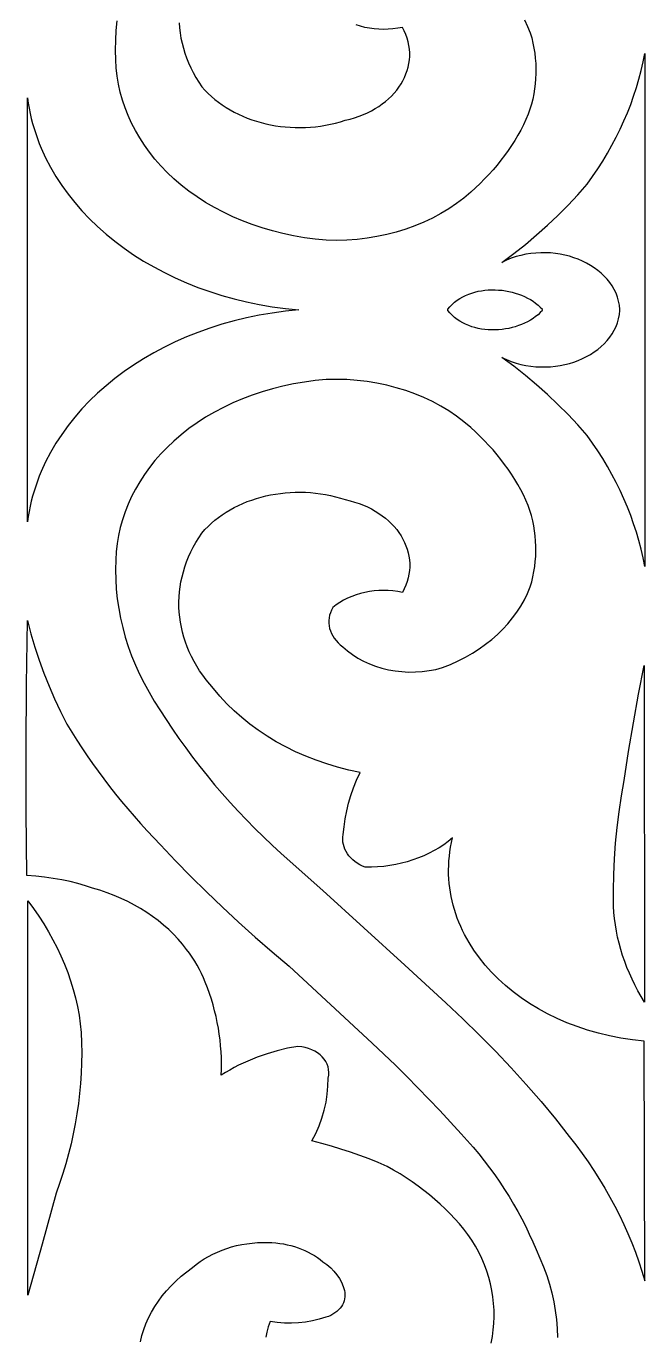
# Model space of a CAD drawing. Extents: x -204 to 222, y -183 to 183.
# Drawn here: x -204.2 to -170, y 14.2 to 86.5 of the extents above; entities that cross this region are included whole.
import ezdxf

# ---------------------------------------------------------------- set-up
doc = ezdxf.new("R2010")
doc.units = 0
doc.header["$MEASUREMENT"] = 0
doc.layers.add('LAYER_1', color=18, linetype='CONTINUOUS')

msp = doc.modelspace()

# ---------------------------------------------------------------- linework, layer by layer
at = {"layer": 'LAYER_1'}
for points in [[(-176.656, 86.891), (-176.483, 86.537), (-176.334, 86.175), (-176.256, 85.897), (-176.19, 85.618), (-176.134, 85.338), (-176.09, 85.058), (-176.058, 84.776), (-176.036, 84.494), (-176.026, 84.212), (-176.027, 83.93), (-176.04, 83.648), (-176.064, 83.366), (-176.099, 83.085), (-176.145, 82.805), (-176.202, 82.526), (-176.271, 82.248), (-176.351, 81.971), (-176.443, 81.696), (-176.574, 81.399), (-176.714, 81.106), (-176.863, 80.816), (-177.022, 80.529), (-177.19, 80.245), (-177.368, 79.965), (-177.554, 79.689), (-177.749, 79.417), (-177.953, 79.148), (-178.166, 78.884), (-178.387, 78.624), (-178.617, 78.368), (-178.855, 78.116), (-179.101, 77.869), (-179.356, 77.627), (-179.619, 77.39), (-180.003, 77.063), (-180.409, 76.755), (-180.834, 76.468), (-181.278, 76.2), (-181.739, 75.954), (-182.217, 75.729), (-182.709, 75.525), (-183.214, 75.344), (-183.732, 75.185), (-184.261, 75.048), (-184.8, 74.936), (-185.347, 74.846), (-185.902, 74.781), (-186.463, 74.741), (-187.029, 74.726), (-187.598, 74.735), (-188.207, 74.793), (-188.809, 74.873), (-189.403, 74.975), (-189.989, 75.099), (-190.566, 75.243), (-191.132, 75.409), (-191.687, 75.595), (-192.23, 75.801), (-192.76, 76.027), (-193.275, 76.273), (-193.776, 76.537), (-194.261, 76.82), (-194.729, 77.121), (-195.179, 77.44), (-195.611, 77.777), (-196.023, 78.131), (-196.389, 78.48), (-196.734, 78.84), (-197.058, 79.211), (-197.361, 79.591), (-197.642, 79.98), (-197.901, 80.377), (-198.137, 80.782), (-198.352, 81.195), (-198.543, 81.614), (-198.712, 82.04), (-198.857, 82.471), (-198.979, 82.907), (-199.077, 83.348), (-199.15, 83.792), (-199.199, 84.24), (-199.224, 84.69), (-199.236, 85.229), (-199.225, 85.767), (-199.192, 86.304), (-199.137, 86.838)], [(-195.727, 86.731), (-195.705, 86.452), (-195.67, 86.173), (-195.623, 85.894), (-195.563, 85.617), (-195.491, 85.341), (-195.407, 85.066), (-195.31, 84.793), (-195.201, 84.522), (-195.079, 84.254), (-194.944, 83.988), (-194.797, 83.724), (-194.638, 83.464), (-194.466, 83.207), (-194.301, 83.02), (-194.126, 82.841), (-193.943, 82.669), (-193.751, 82.505), (-193.552, 82.348), (-193.345, 82.199), (-193.13, 82.059), (-192.909, 81.926), (-192.681, 81.801), (-192.447, 81.684), (-192.208, 81.576), (-191.963, 81.476), (-191.714, 81.384), (-191.459, 81.301), (-191.201, 81.226), (-190.939, 81.161), (-190.674, 81.104), (-190.405, 81.055), (-190.134, 81.016), (-189.861, 80.986), (-189.586, 80.965), (-189.309, 80.953), (-189.032, 80.951), (-188.754, 80.957), (-188.475, 80.974), (-188.197, 81), (-187.919, 81.035), (-187.642, 81.081), (-187.366, 81.136), (-187.092, 81.201), (-186.819, 81.277), (-186.55, 81.362), (-186.288, 81.424), (-186.034, 81.496), (-185.789, 81.577), (-185.552, 81.669), (-185.324, 81.769), (-185.105, 81.878), (-184.896, 81.995), (-184.696, 82.121), (-184.506, 82.254), (-184.326, 82.394), (-184.156, 82.54), (-183.997, 82.693), (-183.848, 82.852), (-183.711, 83.017), (-183.584, 83.187), (-183.47, 83.361), (-183.367, 83.54), (-183.276, 83.723), (-183.197, 83.909), (-183.13, 84.099), (-183.077, 84.292), (-183.036, 84.487), (-183.009, 84.684), (-182.994, 84.882), (-182.994, 85.082), (-183.007, 85.283), (-183.035, 85.484), (-183.077, 85.686), (-183.134, 85.887), (-183.205, 86.087), (-183.292, 86.286), (-183.394, 86.484), (-183.654, 86.434), (-183.916, 86.399), (-184.178, 86.378), (-184.44, 86.371), (-184.701, 86.378), (-184.96, 86.399), (-185.216, 86.434), (-185.468, 86.481), (-185.715, 86.542), (-185.957, 86.616)], [(-178.494, 13.856), (-178.426, 14.219), (-178.376, 14.584), (-178.344, 14.949), (-178.331, 15.315), (-178.336, 15.679), (-178.358, 16.043), (-178.399, 16.406), (-178.458, 16.767), (-178.534, 17.126), (-178.629, 17.483), (-178.741, 17.837), (-178.87, 18.187), (-179.017, 18.534), (-179.182, 18.877), (-179.364, 19.215), (-179.563, 19.549), (-179.781, 19.85), (-180.009, 20.145), (-180.248, 20.435), (-180.497, 20.718), (-180.757, 20.996), (-181.027, 21.268), (-181.307, 21.533), (-181.596, 21.792), (-181.895, 22.044), (-182.203, 22.289), (-182.521, 22.527), (-182.847, 22.758), (-183.183, 22.982), (-183.526, 23.198), (-183.879, 23.407), (-184.239, 23.607), (-184.735, 23.822), (-185.237, 24.027), (-185.747, 24.22), (-186.263, 24.401), (-186.786, 24.572), (-187.314, 24.731), (-187.848, 24.879), (-188.388, 25.015), (-188.175, 25.43), (-187.991, 25.852), (-187.836, 26.28), (-187.709, 26.714), (-187.612, 27.152), (-187.543, 27.594), (-187.505, 28.039), (-187.496, 28.485), (-187.464, 28.645), (-187.454, 28.803), (-187.467, 28.958), (-187.5, 29.109), (-187.553, 29.256), (-187.625, 29.396), (-187.715, 29.529), (-187.821, 29.654), (-187.944, 29.77), (-188.081, 29.876), (-188.232, 29.971), (-188.396, 30.053), (-188.572, 30.122), (-188.758, 30.177), (-188.955, 30.216), (-189.161, 30.239), (-189.741, 30.131), (-190.31, 29.995), (-190.867, 29.833), (-191.409, 29.644), (-191.935, 29.43), (-192.191, 29.314), (-192.443, 29.191), (-192.691, 29.063), (-192.933, 28.928), (-193.171, 28.787), (-193.403, 28.641), (-193.39, 28.967), (-193.387, 29.293), (-193.392, 29.619), (-193.407, 29.945), (-193.431, 30.27), (-193.464, 30.594), (-193.505, 30.918), (-193.556, 31.241), (-193.616, 31.563), (-193.684, 31.884), (-193.762, 32.204), (-193.848, 32.522), (-193.944, 32.839), (-194.048, 33.155), (-194.161, 33.469), (-194.283, 33.781), (-194.381, 34.019), (-194.488, 34.254), (-194.604, 34.485), (-194.729, 34.713), (-194.863, 34.937), (-195.005, 35.158), (-195.156, 35.374), (-195.315, 35.587), (-195.539, 35.874), (-195.778, 36.153), (-196.032, 36.424), (-196.301, 36.685), (-196.584, 36.936), (-196.88, 37.178), (-197.19, 37.409), (-197.513, 37.63), (-197.848, 37.84), (-198.195, 38.039), (-198.553, 38.226), (-198.923, 38.401), (-199.303, 38.563), (-199.694, 38.714), (-200.094, 38.851), (-200.504, 38.974), (-200.897, 39.106), (-201.313, 39.226), (-201.75, 39.334), (-202.205, 39.429), (-202.674, 39.51), (-203.154, 39.577), (-203.643, 39.628), (-204.138, 39.662), (-204.165, 43.181), (-204.169, 46.699), (-204.149, 50.217), (-204.106, 53.735), (-203.911, 53.004), (-203.693, 52.277), (-203.453, 51.555), (-203.192, 50.838), (-202.908, 50.125), (-202.602, 49.418), (-202.275, 48.717), (-201.926, 48.022), (-201.657, 47.581), (-201.381, 47.143), (-201.097, 46.708), (-200.805, 46.276), (-200.507, 45.847), (-200.201, 45.422), (-199.888, 45), (-199.567, 44.581), (-199.239, 44.166), (-198.905, 43.754), (-198.563, 43.345), (-198.214, 42.94), (-197.858, 42.539), (-197.495, 42.141), (-197.125, 41.747), (-196.749, 41.357), (-195.921, 40.482), (-195.076, 39.618), (-194.213, 38.764), (-193.334, 37.921), (-192.437, 37.089), (-191.524, 36.268), (-190.594, 35.458), (-189.648, 34.659), (-185.058, 30.42), (-184.416, 29.812), (-183.782, 29.198), (-183.157, 28.58), (-182.54, 27.956), (-181.931, 27.327), (-181.331, 26.694), (-180.739, 26.055), (-180.156, 25.412), (-179.821, 25.045), (-179.495, 24.674), (-179.18, 24.297), (-178.874, 23.916), (-178.579, 23.53), (-178.294, 23.14), (-178.019, 22.745), (-177.754, 22.346), (-177.5, 21.944), (-177.256, 21.537), (-177.023, 21.126), (-176.8, 20.711), (-176.588, 20.293), (-176.387, 19.872), (-176.197, 19.447), (-176.018, 19.019), (-175.8, 18.549), (-175.604, 18.075), (-175.429, 17.596), (-175.277, 17.114), (-175.146, 16.629), (-175.037, 16.14), (-174.951, 15.65), (-174.886, 15.157), (-174.843, 14.663), (-174.822, 14.168)], [(-197.861, 13.938), (-197.779, 14.273), (-197.677, 14.604), (-197.554, 14.929), (-197.412, 15.25), (-197.25, 15.564), (-197.07, 15.872), (-196.871, 16.173), (-196.653, 16.466), (-196.417, 16.751), (-196.164, 17.027), (-195.893, 17.294), (-195.605, 17.551), (-195.301, 17.798), (-194.98, 18.034), (-194.776, 18.201), (-194.561, 18.358), (-194.337, 18.505), (-194.104, 18.642), (-193.863, 18.769), (-193.613, 18.885), (-193.356, 18.99), (-193.093, 19.084), (-192.823, 19.167), (-192.547, 19.239), (-192.267, 19.299), (-191.983, 19.347), (-191.694, 19.383), (-191.403, 19.407), (-191.109, 19.419), (-190.813, 19.418), (-190.598, 19.409), (-190.384, 19.391), (-190.172, 19.366), (-189.963, 19.333), (-189.757, 19.291), (-189.554, 19.242), (-189.355, 19.185), (-189.16, 19.12), (-188.968, 19.049), (-188.782, 18.969), (-188.601, 18.883), (-188.425, 18.789), (-188.255, 18.689), (-188.091, 18.582), (-187.933, 18.468), (-187.783, 18.348), (-187.559, 18.189), (-187.356, 18.016), (-187.173, 17.832), (-187.012, 17.635), (-186.873, 17.429), (-186.757, 17.214), (-186.666, 16.991), (-186.599, 16.761), (-186.576, 16.645), (-186.566, 16.53), (-186.569, 16.415), (-186.585, 16.303), (-186.613, 16.192), (-186.652, 16.085), (-186.704, 15.98), (-186.766, 15.88), (-186.839, 15.784), (-186.923, 15.693), (-187.016, 15.608), (-187.119, 15.529), (-187.23, 15.456), (-187.351, 15.391), (-187.48, 15.334), (-187.617, 15.285), (-187.985, 15.173), (-188.361, 15.083), (-188.744, 15.018), (-189.131, 14.975), (-189.522, 14.957), (-189.914, 14.962), (-190.306, 14.992), (-190.695, 15.045), (-190.801, 14.76), (-190.884, 14.47), (-190.944, 14.178)]]:
    msp.add_lwpolyline(points, dxfattribs=at)
for points in [[(-171.383, 70.889), (-171.383, 70.917), (-171.409, 71.151), (-171.454, 71.378), (-171.518, 71.599), (-171.6, 71.812), (-171.699, 72.017), (-171.815, 72.214), (-171.945, 72.403), (-172.09, 72.584), (-172.25, 72.755), (-172.422, 72.917), (-172.606, 73.07), (-172.802, 73.213), (-173.009, 73.345), (-173.225, 73.468), (-173.451, 73.579), (-173.684, 73.679), (-173.926, 73.768), (-174.174, 73.845), (-174.428, 73.91), (-174.687, 73.962), (-174.95, 74.002), (-175.217, 74.029), (-175.486, 74.043), (-175.758, 74.042), (-176.031, 74.028), (-176.304, 74), (-176.576, 73.957), (-176.848, 73.899), (-177.117, 73.826), (-177.384, 73.737), (-177.647, 73.632), (-177.905, 73.512), (-177.246, 74.001), (-176.606, 74.506), (-175.986, 75.025), (-175.387, 75.558), (-174.808, 76.105), (-174.25, 76.665), (-173.714, 77.238), (-173.2, 77.824), (-172.898, 78.244), (-172.61, 78.669), (-172.334, 79.1), (-172.073, 79.535), (-171.825, 79.974), (-171.59, 80.418), (-171.369, 80.866), (-171.162, 81.317), (-170.969, 81.773), (-170.79, 82.232), (-170.625, 82.694), (-170.474, 83.16), (-170.337, 83.628), (-170.215, 84.099), (-170.107, 84.573), (-170.013, 85.049), (-170.01, 70.917), (-170.01, 70.889), (-170.01, 70.861), (-170.013, 56.73), (-170.107, 57.206), (-170.215, 57.679), (-170.337, 58.151), (-170.474, 58.619), (-170.625, 59.084), (-170.79, 59.547), (-170.969, 60.006), (-171.162, 60.461), (-171.369, 60.913), (-171.59, 61.361), (-171.825, 61.804), (-172.073, 62.244), (-172.334, 62.679), (-172.61, 63.109), (-172.898, 63.534), (-173.2, 63.955), (-173.714, 64.541), (-174.25, 65.114), (-174.808, 65.674), (-175.387, 66.221), (-175.986, 66.754), (-176.606, 67.273), (-177.246, 67.777), (-177.905, 68.267), (-177.647, 68.146), (-177.384, 68.042), (-177.117, 67.953), (-176.848, 67.88), (-176.576, 67.822), (-176.304, 67.779), (-176.031, 67.75), (-175.758, 67.736), (-175.486, 67.736), (-175.217, 67.749), (-174.95, 67.776), (-174.687, 67.816), (-174.428, 67.869), (-174.174, 67.934), (-173.926, 68.011), (-173.684, 68.099), (-173.451, 68.2), (-173.225, 68.311), (-173.009, 68.433), (-172.802, 68.566), (-172.606, 68.709), (-172.422, 68.861), (-172.25, 69.023), (-172.09, 69.195), (-171.945, 69.375), (-171.815, 69.564), (-171.699, 69.762), (-171.6, 69.967), (-171.518, 70.18), (-171.454, 70.4), (-171.409, 70.627), (-171.383, 70.861)], [(-204.105, 70.889), (-204.105, 82.591), (-204.062, 82.303), (-204.012, 82.017), (-203.954, 81.733), (-203.888, 81.451), (-203.815, 81.171), (-203.734, 80.893), (-203.645, 80.618), (-203.55, 80.345), (-203.447, 80.075), (-203.336, 79.807), (-203.095, 79.278), (-202.826, 78.761), (-202.529, 78.255), (-202.207, 77.76), (-201.859, 77.278), (-201.486, 76.809), (-201.088, 76.354), (-200.668, 75.912), (-200.224, 75.485), (-199.758, 75.073), (-199.271, 74.677), (-198.763, 74.296), (-198.235, 73.933), (-197.687, 73.586), (-197.121, 73.257), (-196.537, 72.947), (-195.935, 72.655), (-195.317, 72.383), (-194.683, 72.13), (-194.033, 71.898), (-193.369, 71.687), (-192.692, 71.497), (-192.001, 71.329), (-191.297, 71.184), (-190.582, 71.062), (-189.856, 70.964), (-189.119, 70.889), (-189.856, 70.815), (-190.582, 70.716), (-191.297, 70.594), (-192.001, 70.449), (-192.692, 70.281), (-193.369, 70.092), (-194.033, 69.88), (-194.683, 69.648), (-195.317, 69.396), (-195.935, 69.123), (-196.537, 68.832), (-197.121, 68.521), (-197.687, 68.192), (-198.235, 67.846), (-198.763, 67.482), (-199.271, 67.102), (-199.758, 66.705), (-200.224, 66.293), (-200.668, 65.866), (-201.088, 65.425), (-201.486, 64.969), (-201.859, 64.5), (-202.207, 64.018), (-202.529, 63.524), (-202.826, 63.018), (-203.095, 62.5), (-203.336, 61.972), (-203.447, 61.704), (-203.55, 61.433), (-203.645, 61.161), (-203.734, 60.885), (-203.815, 60.608), (-203.888, 60.328), (-203.954, 60.046), (-204.012, 59.762), (-204.062, 59.476), (-204.105, 59.188)], [(-180.881, 70.889), (-180.888, 70.9), (-180.881, 70.91), (-180.888, 70.92), (-180.772, 71.059), (-180.646, 71.189), (-180.512, 71.308), (-180.37, 71.417), (-180.221, 71.517), (-180.065, 71.606), (-179.903, 71.687), (-179.736, 71.757), (-179.564, 71.819), (-179.387, 71.871), (-179.207, 71.914), (-179.024, 71.947), (-178.838, 71.972), (-178.651, 71.989), (-178.462, 71.996), (-178.273, 71.995), (-178.084, 71.986), (-177.895, 71.969), (-177.708, 71.943), (-177.523, 71.909), (-177.34, 71.867), (-177.16, 71.818), (-176.984, 71.761), (-176.812, 71.696), (-176.646, 71.623), (-176.484, 71.544), (-176.329, 71.457), (-176.181, 71.363), (-176.04, 71.263), (-175.907, 71.155), (-175.783, 71.04), (-175.668, 70.92), (-175.675, 70.91), (-175.668, 70.9), (-175.675, 70.889), (-175.668, 70.878), (-175.675, 70.868), (-175.668, 70.859), (-175.783, 70.738), (-175.907, 70.624), (-176.04, 70.516), (-176.181, 70.415), (-176.329, 70.321), (-176.484, 70.235), (-176.646, 70.155), (-176.812, 70.083), (-176.984, 70.018), (-177.16, 69.961), (-177.34, 69.911), (-177.523, 69.869), (-177.708, 69.836), (-177.895, 69.81), (-178.084, 69.792), (-178.273, 69.783), (-178.462, 69.782), (-178.651, 69.79), (-178.838, 69.806), (-179.024, 69.831), (-179.207, 69.865), (-179.387, 69.908), (-179.564, 69.96), (-179.736, 70.021), (-179.903, 70.092), (-180.065, 70.172), (-180.221, 70.262), (-180.37, 70.361), (-180.512, 70.471), (-180.646, 70.59), (-180.772, 70.719), (-180.888, 70.859), (-180.881, 70.868), (-180.888, 70.878)], [(-170.042, 30.524), (-170.696, 30.596), (-171.336, 30.694), (-171.962, 30.817), (-172.573, 30.964), (-173.168, 31.135), (-173.747, 31.328), (-174.309, 31.543), (-174.853, 31.779), (-175.378, 32.036), (-175.884, 32.312), (-176.37, 32.607), (-176.835, 32.919), (-177.279, 33.249), (-177.7, 33.595), (-178.098, 33.957), (-178.472, 34.334), (-178.822, 34.725), (-179.146, 35.128), (-179.445, 35.545), (-179.717, 35.973), (-179.961, 36.412), (-180.073, 36.636), (-180.177, 36.861), (-180.275, 37.09), (-180.365, 37.32), (-180.447, 37.553), (-180.522, 37.787), (-180.589, 38.024), (-180.649, 38.262), (-180.701, 38.502), (-180.745, 38.744), (-180.781, 38.988), (-180.809, 39.232), (-180.829, 39.479), (-180.841, 39.726), (-180.844, 39.975), (-180.839, 40.224), (-180.825, 40.475), (-180.803, 40.727), (-180.772, 40.979), (-180.732, 41.232), (-180.683, 41.486), (-180.625, 41.74), (-180.863, 41.548), (-181.113, 41.368), (-181.373, 41.199), (-181.643, 41.041), (-181.923, 40.895), (-182.212, 40.761), (-182.509, 40.639), (-182.813, 40.529), (-183.125, 40.432), (-183.443, 40.348), (-183.766, 40.277), (-184.095, 40.219), (-184.427, 40.174), (-184.764, 40.143), (-185.103, 40.126), (-185.445, 40.123), (-185.604, 40.189), (-185.753, 40.264), (-185.892, 40.348), (-186.022, 40.439), (-186.141, 40.537), (-186.25, 40.641), (-186.347, 40.752), (-186.433, 40.868), (-186.507, 40.989), (-186.568, 41.115), (-186.618, 41.244), (-186.653, 41.376), (-186.676, 41.511), (-186.685, 41.648), (-186.679, 41.786), (-186.659, 41.925), (-186.617, 42.363), (-186.553, 42.799), (-186.468, 43.233), (-186.363, 43.664), (-186.236, 44.091), (-186.09, 44.514), (-185.922, 44.933), (-185.734, 45.348), (-186.36, 45.485), (-186.974, 45.645), (-187.575, 45.827), (-188.163, 46.031), (-188.736, 46.256), (-189.294, 46.502), (-189.835, 46.768), (-190.36, 47.054), (-190.866, 47.358), (-191.353, 47.682), (-191.82, 48.024), (-192.267, 48.383), (-192.691, 48.76), (-193.093, 49.153), (-193.472, 49.562), (-193.826, 49.987), (-194.035, 50.226), (-194.232, 50.471), (-194.418, 50.719), (-194.591, 50.971), (-194.752, 51.227), (-194.9, 51.486), (-195.037, 51.749), (-195.162, 52.014), (-195.274, 52.282), (-195.375, 52.552), (-195.463, 52.824), (-195.539, 53.098), (-195.602, 53.374), (-195.654, 53.651), (-195.693, 53.929), (-195.72, 54.208), (-195.735, 54.487), (-195.737, 54.767), (-195.727, 55.047), (-195.705, 55.327), (-195.67, 55.606), (-195.623, 55.884), (-195.563, 56.162), (-195.491, 56.438), (-195.407, 56.712), (-195.31, 56.985), (-195.201, 57.256), (-195.079, 57.525), (-194.944, 57.791), (-194.797, 58.054), (-194.638, 58.315), (-194.466, 58.572), (-194.301, 58.758), (-194.126, 58.938), (-193.943, 59.11), (-193.751, 59.274), (-193.552, 59.43), (-193.345, 59.579), (-193.13, 59.72), (-192.909, 59.853), (-192.681, 59.978), (-192.447, 60.094), (-192.208, 60.203), (-191.963, 60.303), (-191.714, 60.394), (-191.459, 60.477), (-191.201, 60.552), (-190.939, 60.618), (-190.674, 60.675), (-190.405, 60.723), (-190.134, 60.762), (-189.861, 60.793), (-189.586, 60.814), (-189.309, 60.825), (-189.032, 60.828), (-188.754, 60.821), (-188.475, 60.805), (-188.197, 60.779), (-187.919, 60.743), (-187.642, 60.698), (-187.366, 60.642), (-187.092, 60.577), (-186.819, 60.502), (-186.55, 60.416), (-186.288, 60.355), (-186.034, 60.283), (-185.789, 60.201), (-185.552, 60.11), (-185.324, 60.009), (-185.105, 59.9), (-184.896, 59.783), (-184.696, 59.658), (-184.506, 59.525), (-184.326, 59.385), (-184.156, 59.238), (-183.997, 59.085), (-183.848, 58.926), (-183.711, 58.762), (-183.584, 58.592), (-183.47, 58.417), (-183.367, 58.239), (-183.276, 58.056), (-183.197, 57.869), (-183.13, 57.679), (-183.077, 57.487), (-183.036, 57.292), (-183.009, 57.095), (-182.994, 56.896), (-182.994, 56.696), (-183.007, 56.496), (-183.035, 56.294), (-183.077, 56.093), (-183.134, 55.892), (-183.205, 55.692), (-183.292, 55.492), (-183.394, 55.295), (-183.654, 55.344), (-183.916, 55.379), (-184.178, 55.4), (-184.44, 55.407), (-184.701, 55.4), (-184.96, 55.379), (-185.216, 55.345), (-185.468, 55.297), (-185.715, 55.236), (-185.957, 55.163), (-186.192, 55.076), (-186.42, 54.977), (-186.64, 54.865), (-186.851, 54.742), (-187.051, 54.606), (-187.241, 54.459), (-187.314, 54.319), (-187.372, 54.176), (-187.416, 54.032), (-187.444, 53.887), (-187.457, 53.741), (-187.456, 53.596), (-187.441, 53.451), (-187.412, 53.308), (-187.368, 53.167), (-187.311, 53.029), (-187.24, 52.894), (-187.156, 52.764), (-187.058, 52.638), (-186.947, 52.518), (-186.823, 52.404), (-186.686, 52.297), (-186.427, 52.069), (-186.148, 51.86), (-185.852, 51.671), (-185.54, 51.501), (-185.214, 51.352), (-184.876, 51.223), (-184.527, 51.116), (-184.168, 51.029), (-183.803, 50.964), (-183.431, 50.921), (-183.055, 50.9), (-182.677, 50.902), (-182.299, 50.927), (-181.921, 50.976), (-181.545, 51.048), (-181.174, 51.144), (-180.741, 51.319), (-180.322, 51.51), (-179.918, 51.717), (-179.529, 51.94), (-179.158, 52.178), (-178.803, 52.43), (-178.466, 52.695), (-178.147, 52.974), (-177.847, 53.265), (-177.567, 53.568), (-177.307, 53.882), (-177.068, 54.208), (-176.851, 54.543), (-176.656, 54.888), (-176.483, 55.241), (-176.334, 55.604), (-176.256, 55.881), (-176.19, 56.16), (-176.134, 56.44), (-176.09, 56.721), (-176.058, 57.002), (-176.036, 57.284), (-176.026, 57.566), (-176.027, 57.848), (-176.04, 58.131), (-176.064, 58.412), (-176.099, 58.693), (-176.145, 58.974), (-176.202, 59.253), (-176.271, 59.531), (-176.351, 59.808), (-176.443, 60.083), (-176.574, 60.379), (-176.714, 60.672), (-176.863, 60.963), (-177.022, 61.25), (-177.19, 61.533), (-177.368, 61.813), (-177.554, 62.089), (-177.749, 62.362), (-177.953, 62.63), (-178.166, 62.895), (-178.387, 63.155), (-178.617, 63.411), (-178.855, 63.662), (-179.101, 63.909), (-179.356, 64.151), (-179.619, 64.388), (-180.003, 64.716), (-180.409, 65.023), (-180.834, 65.311), (-181.278, 65.578), (-181.739, 65.825), (-182.217, 66.05), (-182.709, 66.253), (-183.214, 66.435), (-183.732, 66.594), (-184.261, 66.73), (-184.8, 66.843), (-185.347, 66.932), (-185.902, 66.997), (-186.463, 67.037), (-187.029, 67.053), (-187.598, 67.043), (-188.207, 66.985), (-188.809, 66.905), (-189.403, 66.803), (-189.989, 66.68), (-190.566, 66.535), (-191.132, 66.369), (-191.687, 66.183), (-192.23, 65.977), (-192.76, 65.751), (-193.275, 65.506), (-193.776, 65.242), (-194.261, 64.959), (-194.729, 64.657), (-195.179, 64.338), (-195.611, 64.001), (-196.023, 63.648), (-196.389, 63.298), (-196.734, 62.938), (-197.058, 62.568), (-197.361, 62.188), (-197.642, 61.799), (-197.901, 61.402), (-198.137, 60.996), (-198.352, 60.584), (-198.543, 60.164), (-198.712, 59.739), (-198.857, 59.308), (-198.979, 58.871), (-199.077, 58.431), (-199.15, 57.986), (-199.199, 57.539), (-199.224, 57.088), (-199.236, 56.549), (-199.225, 56.011), (-199.192, 55.475), (-199.137, 54.94), (-199.059, 54.408), (-198.96, 53.878), (-198.839, 53.351), (-198.696, 52.828), (-198.531, 52.308), (-198.345, 51.793), (-198.137, 51.283), (-197.908, 50.777), (-197.658, 50.278), (-197.387, 49.784), (-197.095, 49.296), (-196.782, 48.816), (-196.444, 48.282), (-196.095, 47.753), (-195.734, 47.228), (-195.363, 46.709), (-194.981, 46.194), (-194.588, 45.685), (-194.185, 45.18), (-193.771, 44.681), (-193.346, 44.188), (-192.911, 43.699), (-192.466, 43.217), (-192.011, 42.74), (-191.546, 42.269), (-191.07, 41.803), (-190.585, 41.344), (-190.089, 40.891), (-187.796, 38.84), (-185.517, 36.78), (-183.253, 34.711), (-181.003, 32.632), (-180.065, 31.76), (-179.151, 30.873), (-178.262, 29.972), (-177.396, 29.057), (-176.555, 28.128), (-175.738, 27.186), (-174.947, 26.231), (-174.181, 25.262), (-173.821, 24.8), (-173.473, 24.332), (-173.139, 23.858), (-172.818, 23.38), (-172.51, 22.897), (-172.215, 22.409), (-171.933, 21.916), (-171.665, 21.419), (-171.41, 20.917), (-171.169, 20.412), (-170.941, 19.902), (-170.727, 19.389), (-170.527, 18.872), (-170.341, 18.352), (-170.168, 17.828), (-170.01, 17.301)], [(-170.047, 51.268), (-170.019, 32.683), (-170.209, 32.995), (-170.388, 33.309), (-170.556, 33.627), (-170.714, 33.948), (-170.861, 34.272), (-170.997, 34.598), (-171.121, 34.927), (-171.235, 35.259), (-171.338, 35.592), (-171.43, 35.928), (-171.51, 36.265), (-171.579, 36.604), (-171.637, 36.945), (-171.684, 37.287), (-171.719, 37.63), (-171.743, 37.974), (-171.746, 38.845), (-171.727, 39.717), (-171.687, 40.587), (-171.624, 41.457), (-171.539, 42.325), (-171.431, 43.192), (-171.302, 44.057), (-171.151, 44.921), (-170.906, 46.511), (-170.64, 48.099), (-170.354, 49.685)], [(-202.519, 22.129), (-203.286, 19.317), (-204.072, 16.508), (-204.087, 38.267), (-203.774, 37.85), (-203.478, 37.427), (-203.198, 36.998), (-202.935, 36.563), (-202.689, 36.123), (-202.46, 35.677), (-202.248, 35.227), (-202.053, 34.772), (-201.876, 34.313), (-201.715, 33.849), (-201.573, 33.382), (-201.448, 32.912), (-201.341, 32.439), (-201.252, 31.962), (-201.181, 31.484), (-201.128, 31.003), (-201.107, 30.441), (-201.101, 29.879), (-201.109, 29.318), (-201.132, 28.757), (-201.169, 28.197), (-201.22, 27.638), (-201.286, 27.079), (-201.366, 26.522), (-201.461, 25.967), (-201.569, 25.412), (-201.692, 24.86), (-201.829, 24.309), (-201.98, 23.761), (-202.146, 23.214), (-202.325, 22.67)]]:
    msp.add_lwpolyline(points, close=True, dxfattribs=at)

doc.saveas('drawing.dxf')
